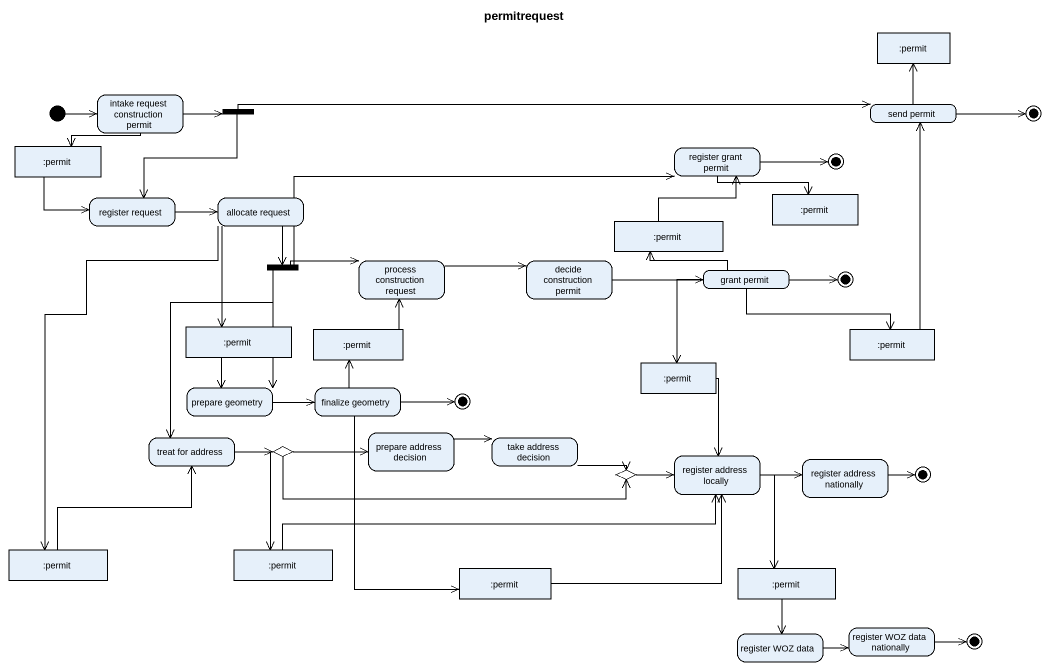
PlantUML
@startuml
title permitrequest
hide empty description
state ":permit" as permit <<object>>
state "intake request construction permit" as intake_request_construction
state fork1 <<fork>>
state "send permit" as send_permit
state final1 <<end>>
state ":permit" as permit_2 <<object>>
state "register grant permit" as register_grant_permit
state final2 <<end>>
state "register request" as register_request
state "allocate request" as allocate_request
state ":permit" as permit_3 <<object>>
state ":permit" as permit_4 <<object>>
state fork2 <<fork>>
state "process construction request" as process_construction_request
state "decide construction permit" as decide_construction_permit
state "grant permit" as grant_permit
state final3 <<end>>
state ":permit" as permit_5 <<object>>
state ":permit" as permit_6 <<object>>
state ":permit" as permit_7 <<object>>
state ":permit" as permit_8 <<object>>
state "prepare geometry" as prepare_geometry
state "finalize geometry" as finalize_geometry
state final4 <<end>>
state "treat for address" as treat_for_address
state choice1 <<choice>>
state "prepare address decision" as prepare_address_decision
state "take address decision" as take_address_decision
state "register address locally" as register_address_locally
state "register address nationally" as register_address_nationally
state choice2 <<choice>>
state final5 <<end>>
state ":permit" as permit_9 <<object>>
state ":permit" as permit_10 <<object>>
state ":permit" as permit_11 <<object>>
state ":permit" as permit_12 <<object>>
state "register WOZ data" as register_WOZ_data
state "register WOZ data nationally" as register_WOZ_data_nationally
state final6 <<end>>
[*] -right-> intake_request_construction
intake_request_construction -right-> fork1
intake_request_construction -left-> permit_2
fork1 -right-> send_permit
fork1 --> register_request
send_permit -up-> permit
send_permit -right-> final1
permit_2 --> register_request
register_grant_permit -right-> final2
register_grant_permit -right-> permit_4
register_request -right-> allocate_request
allocate_request --> fork2
allocate_request --> permit_5
allocate_request --> permit_9
permit_3 -up-> register_grant_permit
fork2 -right-> register_grant_permit
fork2 -right-> process_construction_request
fork2 --> prepare_geometry
fork2 --> treat_for_address
process_construction_request -right-> decide_construction_permit
decide_construction_permit -right-> grant_permit
grant_permit -left-> permit_3
grant_permit -right-> final3
grant_permit -right-> permit_7
grant_permit --> permit_8
permit_5 --> prepare_geometry
permit_6 -up-> process_construction_request
permit_7 -up-> send_permit
permit_8 --> register_address_locally
prepare_geometry -right-> finalize_geometry
finalize_geometry -up-> permit_6
finalize_geometry -right-> final4
finalize_geometry --> permit_11
treat_for_address -right-> choice1
treat_for_address --> permit_10
choice1 -right-> prepare_address_decision
choice1 -right-> choice2
prepare_address_decision -right-> take_address_decision
take_address_decision -right-> choice2
register_address_locally -right-> register_address_nationally
register_address_locally --> permit_12
register_address_nationally -right-> final5
choice2 -right-> register_address_locally
permit_9 -up-> treat_for_address
permit_10 -right-> register_address_locally
permit_11 -right-> register_address_locally
permit_12 --> register_WOZ_data
register_WOZ_data -right-> register_WOZ_data_nationally
register_WOZ_data_nationally -right-> final6
@enduml
